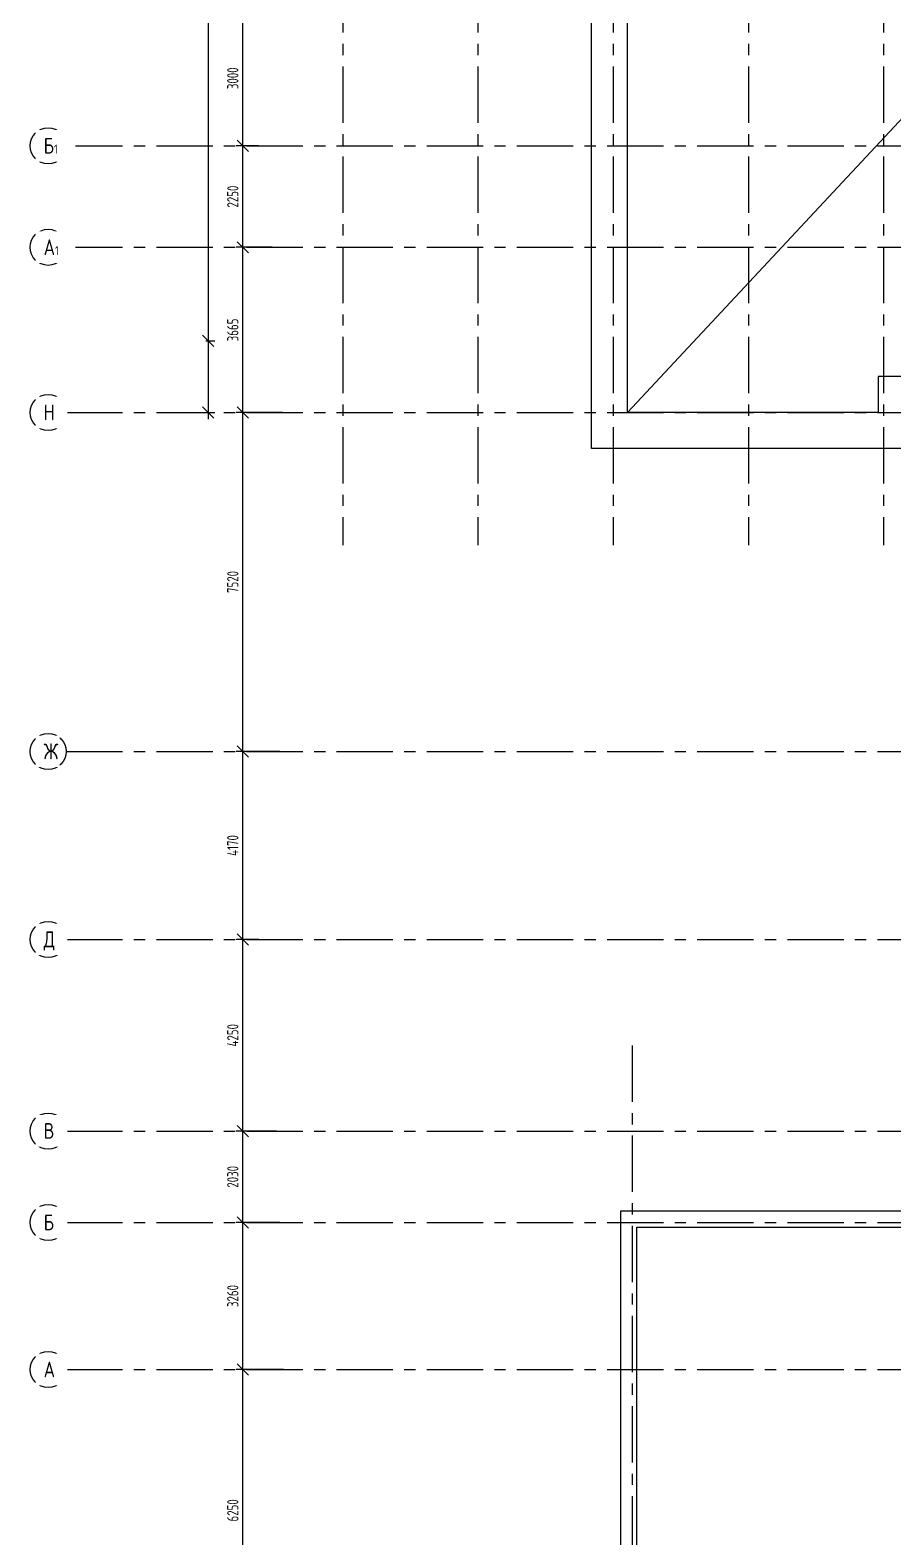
# Model space of a CAD drawing. Header units: millimetres. Extents: x -106726 to 8952771, y -150083 to 686385.
# Drawn here: x -13364 to 5799, y 602516 to 635962 of the extents above; entities that cross this region are included whole.
import ezdxf
from ezdxf import colors
from ezdxf.entities.mleader import LeaderData, LeaderLine
from ezdxf.math import Vec2, Vec3

# ---------------------------------------------------------------- set-up
doc = ezdxf.new("R2010")
doc.units = ezdxf.units.MM
doc.linetypes.add('CENTER', pattern=[2, 1.25, -0.25, 0.25, -0.25])
doc.layers.get('Defpoints').update_dxf_attribs({"color": 8})
doc.layers.add('АР_Оси размеры', color=164, linetype='Continuous', lineweight=9)
doc.styles.add('ISOCPEUR', font='isocpeur.ttf', dxfattribs={"width": 0.7})
doc.styles.add('ГОСТ 2.304', font='isocpeur.ttf', dxfattribs={"width": 0.7})
doc.dimstyles.new('СПДС', dxfattribs={"dimscale": 100, "dimtxt": 2.5, "dimasz": 2.5, "dimexe": 1.5, "dimexo": 0, "dimgap": 1, "dimtad": 1, "dimdec": 0, "dimrnd": 1, "dimtxsty": 'ГОСТ 2.304', "dimblk": 'OBLIQUE', "dimcen": 2.5, "dimdle": 1.5, "dimadec": 0, "dimazin": 2, "dimtfac": 0.75, "dimtdec": 0, "dimtmove": 1, "dimatfit": 3, "dimfxl": 1, "dimtolj": 1, "dimarcsym": 1})

# ---------------------------------------------------------------- blocks, each defined once
blk = doc.blocks.new('_Oblique')
at = {"color": 8, "linetype": 'ByBlock', "lineweight": -2}
blk.add_line((-0.5, -0.5), (0.5, 0.5), dxfattribs=at)
blk = doc.blocks.new('*D630')
at = {"color": 8, "lineweight": -2, "ltscale": 100, "transparency": 16777216}
for p, q in [((-9469, 675395), (-9263, 675395)), ((-9413, 675545), (-9413, 628919)), ((-9469, 629069), (-9263, 629069))]:
    blk.add_line(p, q, dxfattribs=at)
at = {"layer": 'Defpoints', "color": 0, "ltscale": 100, "transparency": 16777216}
for p in [(-9469, 675395), (-9469, 629069), (-9413, 629069)]:
    blk.add_point(p, dxfattribs=at)
at = {"color": 8, "lineweight": -2, "ltscale": 100, "transparency": 16777216, "xscale": 250, "yscale": 250, "zscale": 250}
for p, rotation in [((-9413, 675395), 90), ((-9413, 629069), 270)]:
    blk.add_blockref('_Oblique', p, dxfattribs=dict(at, rotation=rotation))
at = {"color": 8, "ltscale": 100, "transparency": 16777216, "insert": (-9638, 652232), "char_height": 250, "attachment_point": 5, "rotation": 90, "style": 'ГОСТ 2.304'}
blk.add_mtext('\\A1;46326', dxfattribs=at)
blk = doc.blocks.new('*D66')
at = {"layer": 'Defpoints', "color": 0, "ltscale": 100, "transparency": 16777216}
for p in [(-2088, -71210), (-1189, -71210), (-654, -77460)]:
    blk.add_point(p, dxfattribs=at)
at = {"layer": 'АР_Оси размеры', "color": 0, "lineweight": -2, "ltscale": 100, "transparency": 16777216}
for p, q in [((-1189, -71210), (-2238, -71210)), ((-2088, -77610), (-2088, -71060)), ((-654, -77460), (-2238, -77460))]:
    blk.add_line(p, q, dxfattribs=at)
at = {"layer": 'АР_Оси размеры', "color": 0, "lineweight": -2, "ltscale": 100, "transparency": 16777216, "xscale": 250, "yscale": 250, "zscale": 250}
for p, rotation in [((-2088, -71210), 90), ((-2088, -77460), 270)]:
    blk.add_blockref('_Oblique', p, dxfattribs=dict(at, rotation=rotation))
at = {"layer": 'АР_Оси размеры', "color": 0, "ltscale": 100, "transparency": 16777216, "insert": (-2313, -74335), "char_height": 250, "attachment_point": 5, "rotation": 90, "style": 'ГОСТ 2.304'}
blk.add_mtext('\\A1;6250', dxfattribs=at)
blk = doc.blocks.new('*D67')
at = {"layer": 'Defpoints', "color": 0, "ltscale": 100, "transparency": 16777216}
for p in [(-2088, -67950), (-1266, -67950), (-1189, -71210)]:
    blk.add_point(p, dxfattribs=at)
at = {"layer": 'АР_Оси размеры', "color": 0, "lineweight": -2, "ltscale": 100, "transparency": 16777216}
for p, q in [((-2088, -71360), (-2088, -67800)), ((-1266, -67950), (-2238, -67950)), ((-1189, -71210), (-2238, -71210))]:
    blk.add_line(p, q, dxfattribs=at)
at = {"layer": 'АР_Оси размеры', "color": 0, "lineweight": -2, "ltscale": 100, "transparency": 16777216, "xscale": 250, "yscale": 250, "zscale": 250}
for p, rotation in [((-2088, -67950), 90), ((-2088, -71210), 270)]:
    blk.add_blockref('_Oblique', p, dxfattribs=dict(at, rotation=rotation))
at = {"layer": 'АР_Оси размеры', "color": 0, "ltscale": 100, "transparency": 16777216, "insert": (-2313, -69580), "char_height": 250, "attachment_point": 5, "rotation": 90, "style": 'ГОСТ 2.304'}
blk.add_mtext('\\A1;3260', dxfattribs=at)
blk = doc.blocks.new('*D68')
at = {"layer": 'Defpoints', "color": 0, "ltscale": 100, "transparency": 16777216}
for p in [(-2088, -65920), (-1340, -65920), (-1266, -67950)]:
    blk.add_point(p, dxfattribs=at)
at = {"layer": 'АР_Оси размеры', "color": 0, "lineweight": -2, "ltscale": 100, "transparency": 16777216}
for p, q in [((-2088, -68100), (-2088, -65770)), ((-1340, -65920), (-2238, -65920)), ((-1266, -67950), (-2238, -67950))]:
    blk.add_line(p, q, dxfattribs=at)
at = {"layer": 'АР_Оси размеры', "color": 0, "lineweight": -2, "ltscale": 100, "transparency": 16777216, "xscale": 250, "yscale": 250, "zscale": 250}
for p, rotation in [((-2088, -65920), 90), ((-2088, -67950), 270)]:
    blk.add_blockref('_Oblique', p, dxfattribs=dict(at, rotation=rotation))
at = {"layer": 'АР_Оси размеры', "color": 0, "ltscale": 100, "transparency": 16777216, "insert": (-2313, -66935), "char_height": 250, "attachment_point": 5, "rotation": 90, "style": 'ГОСТ 2.304'}
blk.add_mtext('\\A1;2030', dxfattribs=at)
blk = doc.blocks.new('*D69')
at = {"layer": 'Defpoints', "color": 0, "ltscale": 100, "transparency": 16777216}
for p in [(-2088, -61670), (-1738, -61670), (-1340, -65920)]:
    blk.add_point(p, dxfattribs=at)
at = {"layer": 'АР_Оси размеры', "color": 0, "lineweight": -2, "ltscale": 100, "transparency": 16777216}
for p, q in [((-2088, -66070), (-2088, -61520)), ((-1738, -61670), (-2238, -61670)), ((-1340, -65920), (-2238, -65920))]:
    blk.add_line(p, q, dxfattribs=at)
at = {"layer": 'АР_Оси размеры', "color": 0, "lineweight": -2, "ltscale": 100, "transparency": 16777216, "xscale": 250, "yscale": 250, "zscale": 250}
for p, rotation in [((-2088, -61670), 90), ((-2088, -65920), 270)]:
    blk.add_blockref('_Oblique', p, dxfattribs=dict(at, rotation=rotation))
at = {"layer": 'АР_Оси размеры', "color": 0, "ltscale": 100, "transparency": 16777216, "insert": (-2313, -63795), "char_height": 250, "attachment_point": 5, "rotation": 90, "style": 'ГОСТ 2.304'}
blk.add_mtext('\\A1;4250', dxfattribs=at)
blk = doc.blocks.new('*D70')
at = {"layer": 'Defpoints', "color": 0, "ltscale": 100, "transparency": 16777216}
for p in [(-2088, -57500), (-1270, -57500), (-1738, -61670)]:
    blk.add_point(p, dxfattribs=at)
at = {"layer": 'АР_Оси размеры', "color": 0, "lineweight": -2, "ltscale": 100, "transparency": 16777216}
for p, q in [((-1270, -57500), (-2238, -57500)), ((-2088, -61820), (-2088, -57350)), ((-1738, -61670), (-2238, -61670))]:
    blk.add_line(p, q, dxfattribs=at)
at = {"layer": 'АР_Оси размеры', "color": 0, "lineweight": -2, "ltscale": 100, "transparency": 16777216, "xscale": 250, "yscale": 250, "zscale": 250}
for p, rotation in [((-2088, -57500), 90), ((-2088, -61670), 270)]:
    blk.add_blockref('_Oblique', p, dxfattribs=dict(at, rotation=rotation))
at = {"layer": 'АР_Оси размеры', "color": 0, "ltscale": 100, "transparency": 16777216, "insert": (-2313, -59585), "char_height": 250, "attachment_point": 5, "rotation": 90, "style": 'ГОСТ 2.304'}
blk.add_mtext('\\A1;4170', dxfattribs=at)
blk = doc.blocks.new('*D71')
at = {"layer": 'Defpoints', "color": 0, "ltscale": 100, "transparency": 16777216}
for p in [(-2088, -49980), (-1209, -49980), (-1270, -57500)]:
    blk.add_point(p, dxfattribs=at)
at = {"layer": 'АР_Оси размеры', "color": 0, "lineweight": -2, "ltscale": 100, "transparency": 16777216}
for p, q in [((-2088, -57650), (-2088, -49830)), ((-1209, -49980), (-2238, -49980)), ((-1270, -57500), (-2238, -57500))]:
    blk.add_line(p, q, dxfattribs=at)
at = {"layer": 'АР_Оси размеры', "color": 0, "lineweight": -2, "ltscale": 100, "transparency": 16777216, "xscale": 250, "yscale": 250, "zscale": 250}
for p, rotation in [((-2088, -49980), 90), ((-2088, -57500), 270)]:
    blk.add_blockref('_Oblique', p, dxfattribs=dict(at, rotation=rotation))
at = {"layer": 'АР_Оси размеры', "color": 0, "ltscale": 100, "transparency": 16777216, "insert": (-2313, -53740), "char_height": 250, "attachment_point": 5, "rotation": 90, "style": 'ГОСТ 2.304'}
blk.add_mtext('\\A1;7520', dxfattribs=at)
blk = doc.blocks.new('*D72')
at = {"layer": 'Defpoints', "color": 0, "ltscale": 100, "transparency": 16777216}
for p in [(-2088, -46315), (-1439, -46315), (-1209, -49980)]:
    blk.add_point(p, dxfattribs=at)
at = {"layer": 'АР_Оси размеры', "color": 0, "lineweight": -2, "ltscale": 100, "transparency": 16777216}
for p, q in [((-1439, -46315), (-2238, -46315)), ((-2088, -50130), (-2088, -46165)), ((-1209, -49980), (-2238, -49980))]:
    blk.add_line(p, q, dxfattribs=at)
at = {"layer": 'АР_Оси размеры', "color": 0, "lineweight": -2, "ltscale": 100, "transparency": 16777216, "xscale": 250, "yscale": 250, "zscale": 250}
for p, rotation in [((-2088, -46315), 90), ((-2088, -49980), 270)]:
    blk.add_blockref('_Oblique', p, dxfattribs=dict(at, rotation=rotation))
at = {"layer": 'АР_Оси размеры', "color": 0, "ltscale": 100, "transparency": 16777216, "insert": (-2313, -48148), "char_height": 250, "attachment_point": 5, "rotation": 90, "style": 'ГОСТ 2.304'}
blk.add_mtext('\\A1;3665', dxfattribs=at)
blk = doc.blocks.new('*D73')
at = {"layer": 'Defpoints', "color": 0, "ltscale": 100, "transparency": 16777216}
for p in [(-2088, -44065), (-1746, -44065), (-1439, -46315)]:
    blk.add_point(p, dxfattribs=at)
at = {"layer": 'АР_Оси размеры', "color": 0, "lineweight": -2, "ltscale": 100, "transparency": 16777216}
for p, q in [((-1746, -44065), (-2238, -44065)), ((-2088, -46465), (-2088, -43915)), ((-1439, -46315), (-2238, -46315))]:
    blk.add_line(p, q, dxfattribs=at)
at = {"layer": 'АР_Оси размеры', "color": 0, "lineweight": -2, "ltscale": 100, "transparency": 16777216, "xscale": 250, "yscale": 250, "zscale": 250}
for p, rotation in [((-2088, -44065), 90), ((-2088, -46315), 270)]:
    blk.add_blockref('_Oblique', p, dxfattribs=dict(at, rotation=rotation))
at = {"layer": 'АР_Оси размеры', "color": 0, "ltscale": 100, "transparency": 16777216, "insert": (-2313, -45190), "char_height": 250, "attachment_point": 5, "rotation": 90, "style": 'ГОСТ 2.304'}
blk.add_mtext('\\A1;2250', dxfattribs=at)
blk = doc.blocks.new('*D74')
at = {"layer": 'Defpoints', "color": 0, "ltscale": 100, "transparency": 16777216}
for p in [(-2088, -41065), (-1746, -41065), (-1746, -44065)]:
    blk.add_point(p, dxfattribs=at)
at = {"layer": 'АР_Оси размеры', "color": 0, "lineweight": -2, "ltscale": 100, "transparency": 16777216}
for p, q in [((-1746, -41065), (-2238, -41065)), ((-2088, -44215), (-2088, -40915)), ((-1746, -44065), (-2238, -44065))]:
    blk.add_line(p, q, dxfattribs=at)
at = {"layer": 'АР_Оси размеры', "color": 0, "lineweight": -2, "ltscale": 100, "transparency": 16777216, "xscale": 250, "yscale": 250, "zscale": 250}
for p, rotation in [((-2088, -41065), 90), ((-2088, -44065), 270)]:
    blk.add_blockref('_Oblique', p, dxfattribs=dict(at, rotation=rotation))
at = {"layer": 'АР_Оси размеры', "color": 0, "ltscale": 100, "transparency": 16777216, "insert": (-2313, -42565), "char_height": 250, "attachment_point": 5, "rotation": 90, "style": 'ГОСТ 2.304'}
blk.add_mtext('\\A1;3000', dxfattribs=at)
blk = doc.blocks.new('*D86')
at = {"layer": 'Defpoints', "color": 0, "ltscale": 100, "transparency": 16777216}
for p in [(-2914, -2065), (-2914, -49980), (-2858, -49980)]:
    blk.add_point(p, dxfattribs=at)
at = {"layer": 'АР_Оси размеры', "color": 0, "lineweight": -2, "ltscale": 100, "transparency": 16777216}
for p, q in [((-2858, -1915), (-2858, -50130)), ((-2914, -2065), (-2708, -2065)), ((-2914, -49980), (-2708, -49980))]:
    blk.add_line(p, q, dxfattribs=at)
at = {"layer": 'АР_Оси размеры', "color": 0, "lineweight": -2, "ltscale": 100, "transparency": 16777216, "xscale": 250, "yscale": 250, "zscale": 250}
for p, rotation in [((-2858, -2065), 90), ((-2858, -49980), 270)]:
    blk.add_blockref('_Oblique', p, dxfattribs=dict(at, rotation=rotation))
at = {"layer": 'АР_Оси размеры', "color": 0, "ltscale": 100, "transparency": 16777216, "insert": (-3083, -26023), "char_height": 250, "attachment_point": 5, "rotation": 90, "style": 'ГОСТ 2.304'}
blk.add_mtext('\\A1;47915', dxfattribs=at)
blk = doc.blocks.new('_DotSmall')
at = {"color": 8, "linetype": 'ByBlock', "const_width": 0.5}
blk.add_lwpolyline([(-0.0625, 0, 1), (0.0625, 0, 1)], format="xyb", close=True, dxfattribs=at)
blk = doc.blocks.new('A$C2a493afe')
at = {"layer": 'АР_Оси размеры', "color": 8, "ltscale": 100}
for base, p1, p2, picture, middle in [((-2858.2, -49980.1), (-2914.1, -2065.1), (-2914.1, -49980.1), '*D86', (-3083.2, -26022.6)), ((-2087.7, -41065.1), (-1745.7, -44065.1), (-1745.7, -41065.1), '*D74', (-2312.7, -42565.1)), ((-2087.7, -44065.1), (-1438.8, -46315.1), (-1745.7, -44065.1), '*D73', (-2312.7, -45190.1)), ((-2087.7, -46315.1), (-1209, -49980.1), (-1438.8, -46315.1), '*D72', (-2312.7, -48147.6)), ((-2087.7, -49980.1), (-1269.9, -57500.1), (-1209, -49980.1), '*D71', (-2312.7, -53740.1)), ((-2087.7, -57500.1), (-1737.8, -61670.1), (-1269.9, -57500.1), '*D70', (-2312.7, -59585.1)), ((-2087.7, -61670.1), (-1339.8, -65920.1), (-1737.8, -61670.1), '*D69', (-2312.7, -63795.1)), ((-2087.7, -65920.1), (-1266.3, -67950.1), (-1339.8, -65920.1), '*D68', (-2312.7, -66935.1)), ((-2087.7, -67950.1), (-1189, -71210.1), (-1266.3, -67950.1), '*D67', (-2312.7, -69580.1)), ((-2087.7, -71210.1), (-654, -77460.1), (-1189, -71210.1), '*D66', (-2312.7, -74335.1))]:
    dim = blk.add_linear_dim(base=base, p1=p1, p2=p2, angle=90, dimstyle='СПДС', override={"dimclrd": 8, "dimclre": 8, "dimclrt": 8}, dxfattribs=at)
    dim.commit()
    dim.dimension.update_dxf_attribs({"geometry": picture, "text_midpoint": middle})

msp = doc.modelspace()

# ---------------------------------------------------------------- linework, layer by layer
at = {"linetype": 'CENTER', "ltscale": 1000}
for p, q in [((-6428.8, 679157.5), (-6428.8, 624538.4)), ((-3428.8, 679157.5), (-3428.8, 624538.4)), ((-428.8, 679157.5), (-428.8, 624538.4)), ((2571.2, 679157.5), (2571.2, 624538.4)), ((5571.2, 679157.5), (5571.2, 624538.4)), ((-12563.8, 633395), (70614.6, 633395)), ((-12563.8, 631145), (70614.6, 631145)), ((-12563.8, 627480), (71033.4, 627480)), ((-12563.8, 619960), (71033.4, 619960)), ((-12563.8, 615790), (71033.4, 615790)), ((0, 598188.7), (0, 613478.2)), ((-12563.8, 611540), (71033.4, 611540)), ((-12563.8, 609510), (71033.4, 609510)), ((-12563.8, 606250), (71033.4, 606250))]:
    msp.add_line(p, q, dxfattribs=at)
at = {"ltscale": 100}
msp.add_line((11922.1, 640382.6), (-110.2, 627480), dxfattribs=at)
for points in [[(11249.8, 636730), (11249.8, 628280), (7004.4, 628280), (6467.9, 628280), (5449.9, 628280), (5449.9, 627480), (-110.2, 627480), (-110.2, 651645)], [(17439.8, 636060), (17439.8, 635930), (12049.8, 635930), (12049.8, 627640), (7004.4, 627640), (6467.9, 627640), (6090, 627640), (6090, 626680), (-910.2, 626680), (-910.2, 650975)], [(-260, 599739.5), (-260.4, 609770), (6090, 609770), (6090, 627640), (16705, 627640), (16705, 631605), (51825, 631605), (51825, 627640), (62325, 627640), (62325, 609770), (68675.4, 609770), (68675.4, 599740), (55255, 599740), (55255, 606090), (47375, 606090), (47375, 611280), (21280, 611280), (21280, 606090), (13160, 606090), (13160.2, 599740), (-260, 599740)]]:
    msp.add_lwpolyline(points, dxfattribs=at)
msp.add_lwpolyline([(100, 600100), (99.6, 609410), (6450, 609410), (6450, 627280), (17165, 627280), (17165, 631145), (51365, 631145), (51365, 627280), (61965, 627280), (61965, 609410), (68315.4, 609410), (68315.4, 600100), (55615, 600100), (55615, 606450), (47735, 606450), (47735, 611640), (20920, 611640), (20920, 606450), (12800, 606450), (12800.2, 600100)], close=True, dxfattribs=at)
at = {"ltscale": 0.5}
for centre in [(-12963.8, 633395), (-12963.8, 631145), (-12963.8, 627480), (-12963.8, 619960), (-12963.8, 615790), (-12963.8, 611540), (-12963.8, 609510), (-12963.8, 606250)]:
    msp.add_circle(centre, 400, dxfattribs=at)

# ---------------------------------------------------------------- block references
at = {"ltscale": 100}
msp.add_blockref('A$C2a493afe', (-6555.1, 677460.1), dxfattribs=at)

# ---------------------------------------------------------------- dimensions: what is measured, and where the dimension line sits
dim = msp.add_linear_dim(base=(-9413.3, 629069.4), p1=(-9469.1, 675395), p2=(-9469.1, 629069.4), angle=90, dimstyle='СПДС', override={"dimclrd": 8, "dimclre": 8, "dimclrt": 8}, dxfattribs=at)
dim.commit()
dim.dimension.update_dxf_attribs({"geometry": '*D630', "text_midpoint": (-9638.3, 652232.2)})

# ---------------------------------------------------------------- leaders
ml = msp.add_multileader_mtext('Standard')
ml.set_content('+13,200', color=8, style='ISOCPEUR')
ml.set_leader_properties(color=8, linetype='Continuous', lineweight=-1)
ml.set_arrow_properties(name='DOTSMALL')
ml.build(insert=Vec2(0, 0))
ml.multileader.update_dxf_attribs({"has_text_frame": 1, "text_left_attachment_type": 4, "text_right_attachment_type": 4, "dogleg_length": 100, "arrow_head_size": 180})
ctx = ml.context
ctx.base_point, ctx.char_height, ctx.arrow_head_size, ctx.landing_gap_size, ctx.plane_origin = Vec3(29236.5, 674490.5), 250, 180, 50, Vec3(27075.3, 673899.3)
ctx.left_attachment, ctx.right_attachment = 4, 4
notes = []
notes.append((ctx, [(0, (0, 0, 0), (0, 0), (1, 0), 1, [])]))
ctx.mtext.insert, ctx.mtext.width, ctx.mtext.line_spacing_style, ctx.mtext.flow_direction = Vec3(29286.5, 674823.8), 852.697, 2, 5
ml = msp.add_multileader_mtext('Standard')
ml.set_content('+11,550', color=8, style='ISOCPEUR')
ml.set_leader_properties(color=8, linetype='Continuous', lineweight=-1)
ml.set_arrow_properties(name='DOTSMALL')
ml.build(insert=Vec2(0, 0))
ml.multileader.update_dxf_attribs({"has_text_frame": 1, "text_left_attachment_type": 4, "text_right_attachment_type": 4, "dogleg_length": 100, "arrow_head_size": 180})
ctx = ml.context
ctx.base_point, ctx.char_height, ctx.arrow_head_size, ctx.landing_gap_size, ctx.plane_origin = Vec3(24236.5, 673745.5), 250, 180, 50, Vec3(22075.3, 673154.3)
ctx.left_attachment, ctx.right_attachment = 4, 4
notes.append((ctx, [(0, (0, 0, 0), (0, 0), (1, 0), 1, [])]))
ctx.mtext.insert, ctx.mtext.width, ctx.mtext.line_spacing_style, ctx.mtext.flow_direction = Vec3(24286.5, 674078.8), 852.697, 2, 5
for ctx, leaders in notes:
    for number, flags, end, landing, length, lines in leaders:
        leader = LeaderData()
        leader.index, (leader.has_last_leader_line, leader.has_dogleg_vector, leader.attachment_direction) = number, flags
        leader.last_leader_point, leader.dogleg_vector, leader.dogleg_length = Vec3(end), Vec3(landing), length
        for number, points, colour, breaks in lines:
            line = LeaderLine()
            line.index, line.vertices, line.color, line.breaks = number, Vec3.list(points), colors.encode_raw_color(colour), breaks
            leader.lines.append(line)
        ctx.leaders.append(leader)

# ---------------------------------------------------------------- next in the draw order: texts
at = {"char_height": 350, "attachment_point": 1, "line_spacing_factor": 1.149209, "style": 'ГОСТ 2.304', "bg_fill": 2}
for s, insert, width in [('{\\W0.8;Б\\H0.57143x;1}', (-13063.6, 633572.8), 528.82), ('{\\W0.8;А\\H0.57143x;1}', (-13063.6, 631322.8), 528.82), ('{\\W0.8;Ж}', (-13063.6, 620137.8), 178.206)]:
    msp.add_mtext(s, dxfattribs=dict(at, insert=insert, width=width))
for s, insert in [('{\\W0.8;Н}', (-13063.6, 627657.8)), ('{\\W0.8;Д}', (-13063.6, 615967.8)), ('{\\W0.8;В}', (-13063.6, 611717.8)), ('{\\W0.8;Б}', (-13063.6, 609687.8)), ('{\\W0.8;А}', (-13063.6, 606427.8))]:
    msp.add_mtext(s, dxfattribs=dict(at, insert=insert))

doc.saveas('drawing.dxf')
